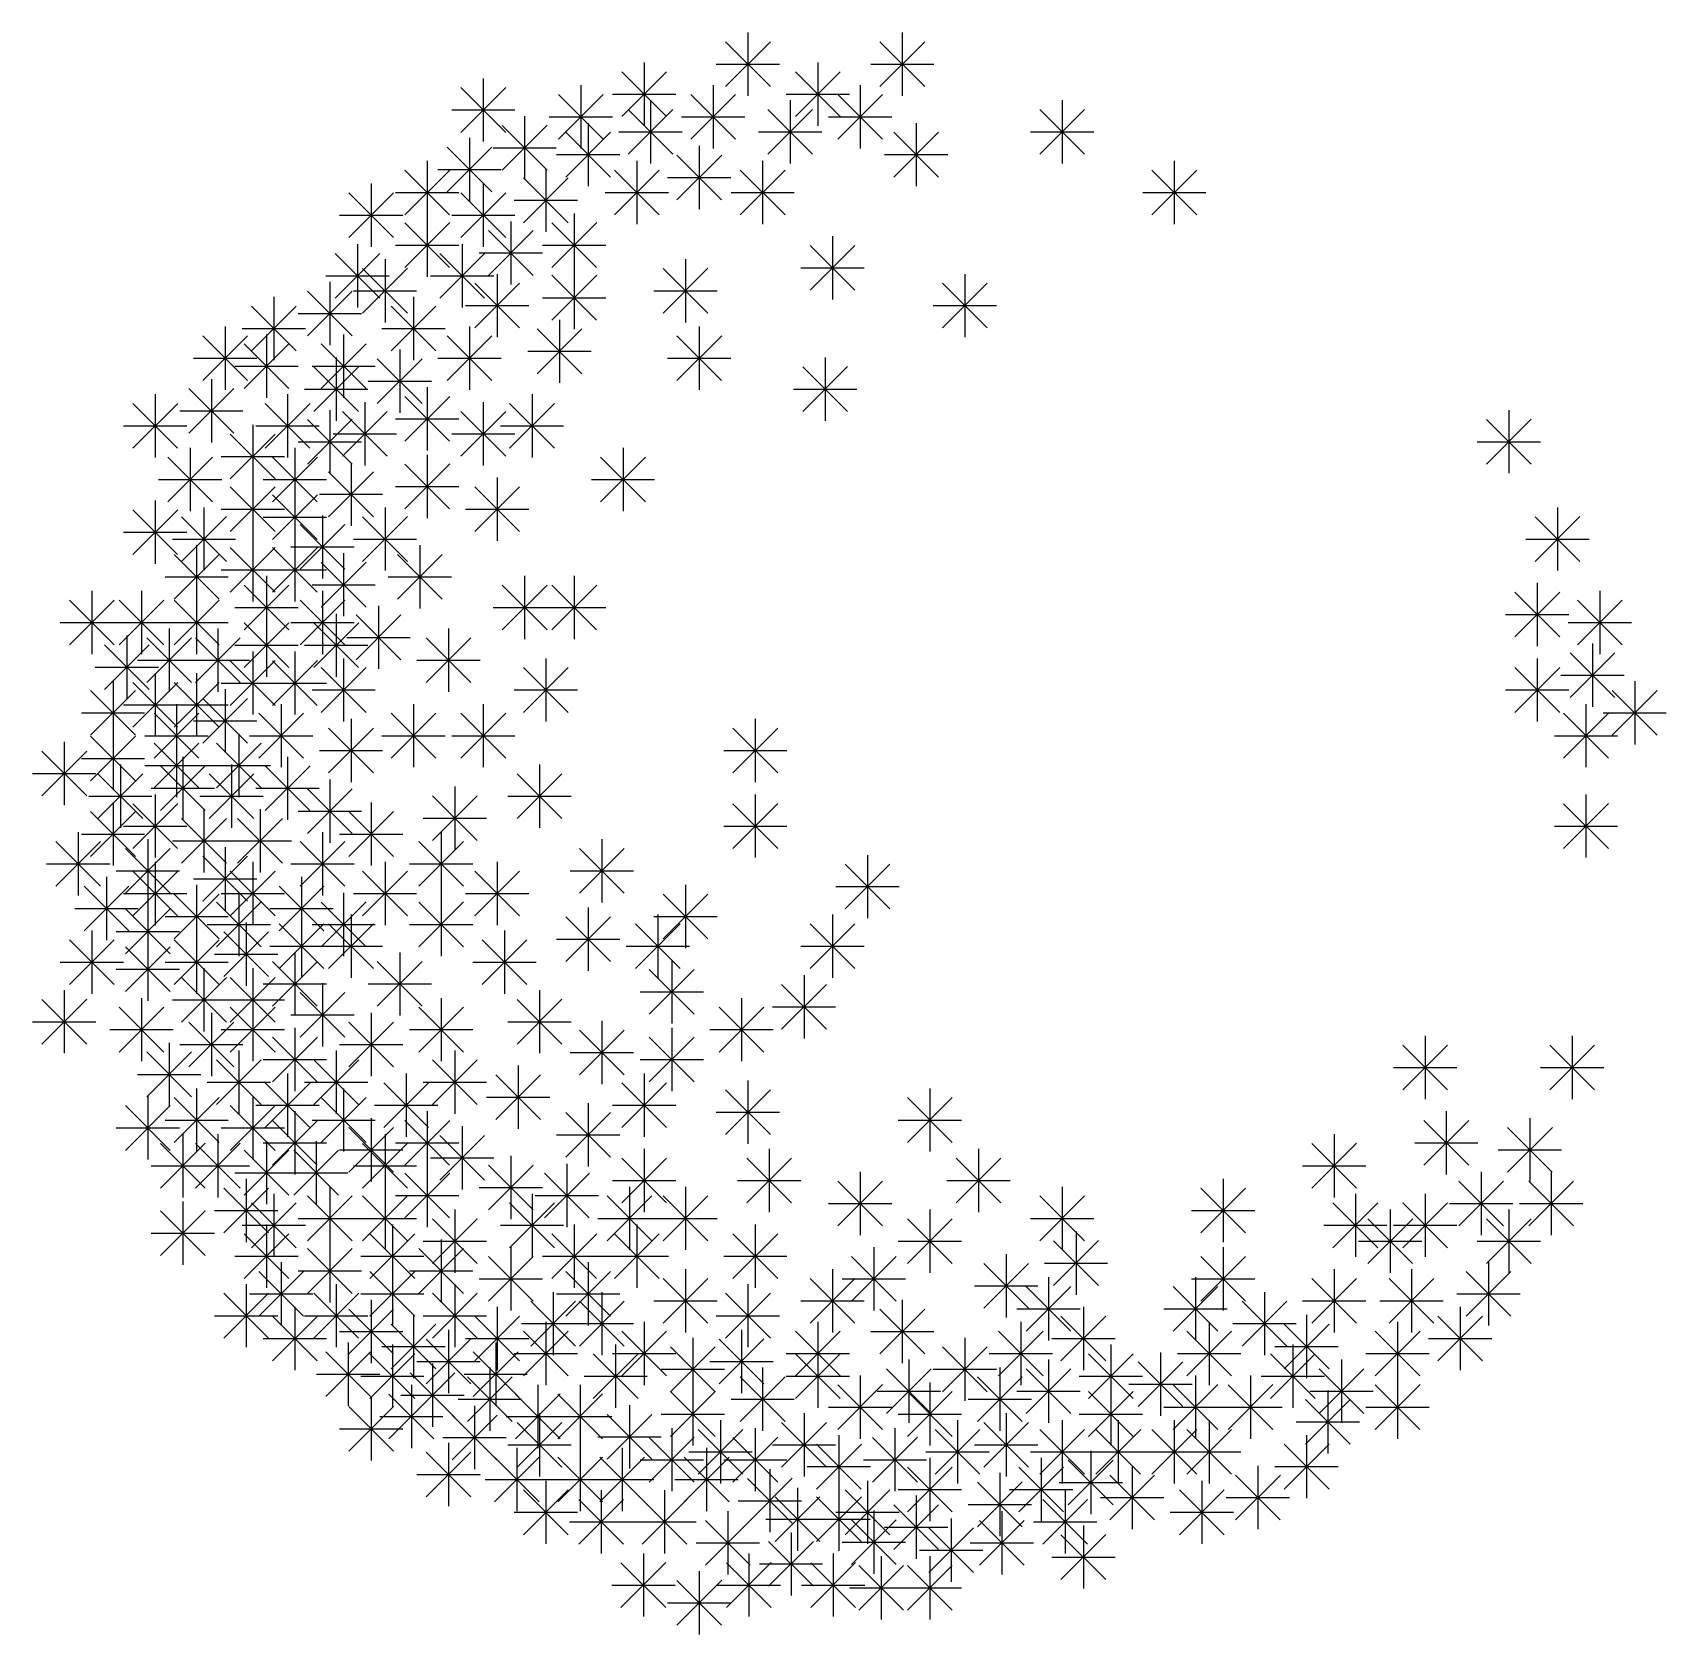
# Model space of a CAD drawing. Extents: x -2.87 to 2.75, y -2.77 to 2.74.
import ezdxf

# ---------------------------------------------------------------- set-up
doc = ezdxf.new("R2010")
doc.units = 0
doc.layers.get('0').update_dxf_attribs({"linetype": 'CONTINUOUS'})

# ---------------------------------------------------------------- blocks, each defined once
blk = doc.blocks.new('P7', base_point=(346.293078, 199.159046))
for p, q in [((348.414398, 200.037725), (348.414398, 194.037725)), ((346.293078, 194.916405), (350.538857, 199.162184)), ((346.293078, 199.159046), (350.535719, 194.916405)), ((345.414398, 197.037725), (351.414398, 197.037725))]:
    blk.add_line(p, q)

msp = doc.modelspace()

# ---------------------------------------------------------------- block references
at = {"color": 0, "xscale": 0.0362577029491209, "yscale": 0.0362577029491209, "zscale": 0.0362577029491209}
for p in [(-0.4876, 2.7121), (0.0431, 2.7121), (-0.8446, 2.6096), (-0.2475, 2.6096), (-1.3974, 2.5549), (-1.0625, 2.531), (-0.6076, 2.531), (-0.1022, 2.531), (-0.8225, 2.4798), (-0.3423, 2.4798), (0.5928, 2.4798), (-1.2553, 2.4251), (-1.0373, 2.4012), (0.0905, 2.4012), (-1.4448, 2.35), (-1.5901, 2.2714), (-0.8698, 2.2714), (-0.655, 2.3226), (-0.4371, 2.2714), (0.9782, 2.2714), (-1.1826, 2.2441), (-1.7828, 2.1928), (-1.3974, 2.1928), (-1.5901, 2.0903), (-1.3026, 2.063), (-1.0847, 2.0903), (-0.197, 2.0118), (-1.8302, 1.9844), (-1.4701, 1.9844), (-1.7354, 1.9332), (-1.35, 1.8819), (-1.0847, 1.9093), (-0.7024, 1.9332), (0.2579, 1.8819), (-1.925, 1.8546), (-2.1177, 1.8034), (-1.6375, 1.8034), (-1.1352, 1.7248), (-2.2851, 1.7009), (-2.143, 1.6735), (-1.8776, 1.6735), (-1.4448, 1.7009), (-0.655, 1.7009), (-1.6849, 1.6223), (-1.9029, 1.595), (-0.2222, 1.595), (-2.3325, 1.5198), (-1.5901, 1.4925), (-2.5252, 1.4686), (-2.0703, 1.4686), (-1.8049, 1.4412), (-1.3974, 1.4412), (-1.23, 1.4686), (-1.925, 1.4139), (2.1281, 1.4139), (-2.1903, 1.3627), (-2.4052, 1.2841), (-2.045, 1.2841), (-1.5901, 1.2602), (-0.9172, 1.2841), (-1.8523, 1.2329), (-2.1903, 1.1816), (-2.045, 1.1543), (-1.35, 1.1816), (-2.5252, 1.103), (-2.3578, 1.0791), (-1.9503, 1.0518), (-1.7354, 1.0791), (2.2956, 1.0791), (-2.383, 0.9493), (-2.1903, 0.9732), (-2.045, 0.9732), (-1.6154, 0.9493), (-1.8776, 0.922), (-2.143, 0.8434), (-1.2553, 0.8434), (-1.0847, 0.8434), (2.2261, 0.8195), (-2.7432, 0.7922), (-2.5726, 0.7922), (-2.383, 0.7922), (-1.9503, 0.7922), (2.4409, 0.7922), (-2.143, 0.7136), (-1.9029, 0.7136), (-1.7575, 0.7409), (-2.4778, 0.6624), (-2.3104, 0.6624), (-1.5175, 0.6624), (-2.6231, 0.6384), (2.4156, 0.6111), (-2.1903, 0.5838), (-2.045, 0.5838), (-1.8776, 0.5599), (-1.1826, 0.5599), (2.2261, 0.5599), (-2.6705, 0.4813), (-2.5252, 0.5086), (-2.383, 0.5086), (2.5609, 0.4813), (-2.2851, 0.454), (-2.4525, 0.4027), (-2.0924, 0.4027), (-1.6375, 0.4027), (-1.3974, 0.4027), (2.3935, 0.4027), (-2.6705, 0.3242), (-1.8523, 0.3515), (-0.4623, 0.3515), (-2.838, 0.2729), (-2.4525, 0.3002), (-2.2377, 0.3002), (-2.6453, 0.1943), (-2.4304, 0.2217), (-2.263, 0.1943), (-2.0703, 0.2217), (-1.2047, 0.1943), (-1.925, 0.1431), (-2.5252, 0.0919), (-1.4953, 0.1192), (-0.4623, 0.0919), (2.3935, 0.0919), (-2.6705, 0.0645), (-2.3578, 0.0406), (-2.1651, 0.0406), (-1.7828, 0.0645), (-2.7906, -0.038), (-2.5505, -0.0619), (-1.9503, -0.038), (-1.5427, -0.038), (-0.9899, -0.0619), (-2.5252, -0.1405), (-2.2851, -0.0892), (-2.1903, -0.1405), (-1.7354, -0.1405), (-1.35, -0.1405), (-0.0769, -0.1165), (-2.6926, -0.1917), (-2.0229, -0.1917), (-2.383, -0.219), (-2.2377, -0.2464), (-1.8776, -0.2464), (-1.5427, -0.2464), (-0.7024, -0.219), (-2.5505, -0.2703), (-1.0373, -0.2976), (-2.2125, -0.3488), (-2.0229, -0.3215), (-1.8523, -0.3215), (-0.7972, -0.3215), (-0.197, -0.3215), (-2.7432, -0.3762), (-2.5505, -0.4001), (-2.383, -0.3762), (-1.3248, -0.3762), (-2.045, -0.4513), (-1.6849, -0.4513), (-0.7498, -0.4787), (-2.3578, -0.506), (-2.1903, -0.506), (-0.2949, -0.5299), (-2.838, -0.5811), (-1.9503, -0.5572), (-1.2047, -0.5811), (-2.5726, -0.6085), (-2.1903, -0.6085), (-1.5427, -0.6085), (-0.5097, -0.6085), (-2.3325, -0.6597), (-1.7828, -0.6597), (-0.9899, -0.687), (-2.045, -0.711), (-0.7498, -0.711), (1.8407, -0.7383), (2.3461, -0.7383), (-2.4778, -0.7622), (-2.2377, -0.7895), (-1.9029, -0.7895), (-1.4953, -0.7895), (-2.0703, -0.8681), (-1.6628, -0.8681), (-1.2774, -0.8408), (-0.8446, -0.8681), (-2.383, -0.9193), (-1.8776, -0.9193), (-0.4876, -0.892), (0.1379, -0.9193), (-2.5505, -0.9467), (-2.1903, -0.9467), (-1.0373, -0.9706), (-2.045, -0.9979), (-1.7828, -1.0218), (-1.5901, -0.9979), (1.9133, -0.9979), (2.2008, -1.0218), (-2.4304, -1.0765), (-2.3104, -1.0765), (-1.7354, -1.0765), (-1.4701, -1.0492), (1.5279, -1.0765), (-2.143, -1.1004), (-1.9724, -1.1004), (-1.3026, -1.1516), (-0.8446, -1.1277), (-0.4149, -1.1277), (0.3053, -1.1277), (-1.5901, -1.179), (-1.1099, -1.179), (-0.1022, -1.2063), (2.0334, -1.2063), (2.2734, -1.2063), (-2.2125, -1.2302), (-1.925, -1.2575), (-1.7354, -1.2575), (-0.8951, -1.2575), (-0.7024, -1.2575), (0.5928, -1.2575), (1.1457, -1.2302), (-2.4304, -1.3088), (-2.1177, -1.2815), (-1.23, -1.2815), (1.6006, -1.2815), (1.8407, -1.2815), (-1.4953, -1.3361), (0.1379, -1.3361), (1.7206, -1.3361), (2.1281, -1.3361), (-2.143, -1.3874), (-1.7102, -1.3874), (-1.0847, -1.3874), (-0.8698, -1.3874), (-0.4623, -1.3874), (0.6402, -1.4113), (-1.925, -1.4386), (-1.5427, -1.4386), (-1.3026, -1.4659), (-0.0548, -1.4659), (0.4001, -1.4898), (1.1457, -1.4659), (-2.0924, -1.5172), (-1.7102, -1.5172), (-1.0373, -1.5172), (-0.7024, -1.5411), (-0.197, -1.5411), (1.5279, -1.5411), (1.7933, -1.5411), (2.0586, -1.5172), (-2.2125, -1.5923), (-1.9029, -1.5923), (-1.4953, -1.5923), (-0.4876, -1.5923), (0.5454, -1.5684), (1.0509, -1.5684), (-1.7828, -1.647), (-1.1573, -1.6197), (-0.9899, -1.6197), (0.0431, -1.647), (1.2878, -1.6197), (-2.045, -1.6709), (-1.6375, -1.6982), (-1.35, -1.6709), (0.6655, -1.6709), (1.4331, -1.6982), (1.9607, -1.6709), (-1.5175, -1.7495), (-1.1826, -1.7222), (-0.8446, -1.7222), (-0.5097, -1.7495), (-0.2475, -1.7222), (0.4507, -1.7222), (1.0983, -1.7222), (1.7459, -1.7222), (-1.8625, -1.7936), (-1.7102, -1.8007), (-1.3549, -1.7936), (-0.9425, -1.8007), (-0.6771, -1.7768), (-0.2475, -1.8007), (0.2579, -1.7768), (0.7602, -1.8007), (0.9308, -1.8281), (1.3857, -1.8007), (-1.5724, -1.8661), (-1.3753, -1.8793), (-0.4371, -1.8793), (0.0652, -1.852), (0.378, -1.8793), (0.5454, -1.852), (1.5532, -1.852), (-1.6449, -1.9387), (-1.2098, -1.9387), (-1.0648, -1.9387), (-0.6771, -1.9305), (-0.1022, -1.9066), (0.1379, -1.9305), (0.7602, -1.9305), (1.0509, -1.9066), (1.2404, -1.9066), (1.7459, -1.9066), (-1.7828, -1.9818), (1.5058, -1.9579), (-1.4274, -2.0112), (-1.2047, -2.0364), (-0.8951, -2.0091), (-0.2949, -2.0364), (0.4001, -2.0364), (-0.7498, -2.0877), (-0.5824, -2.0604), (-0.4623, -2.0877), (0.0179, -2.0877), (0.2327, -2.0604), (0.5928, -2.0604), (0.7855, -2.0604), (0.9782, -2.0604), (1.0983, -2.0604), (-1.5175, -2.1389), (-1.2823, -2.1562), (-1.0648, -2.1562), (-0.9198, -2.1562), (-0.6297, -2.1562), (-0.1748, -2.1116), (1.4331, -2.1116), (0.1379, -2.1902), (0.5202, -2.1902), (0.6907, -2.1663), (0.8329, -2.2175), (1.2657, -2.2175), (-1.1826, -2.2687), (-0.4122, -2.2287), (-0.0769, -2.2687), (0.378, -2.2414), (1.073, -2.2687), (-0.9923, -2.3012), (-0.7747, -2.3012), (-0.317, -2.2927), (-0.1748, -2.2927), (0.0905, -2.32), (0.6031, -2.3012), (-0.5572, -2.3737), (-0.0548, -2.3712), (0.3855, -2.3737), (-0.3396, -2.4463), (0.2106, -2.3986), (0.6655, -2.4225), (-0.8472, -2.5188), (-0.4847, -2.5188), (-0.1946, -2.5188), (-0.0295, -2.5284), (0.1379, -2.5284), (-0.655, -2.5796)]:
    msp.add_blockref('P7', p, dxfattribs=at)

doc.saveas('drawing.dxf')
